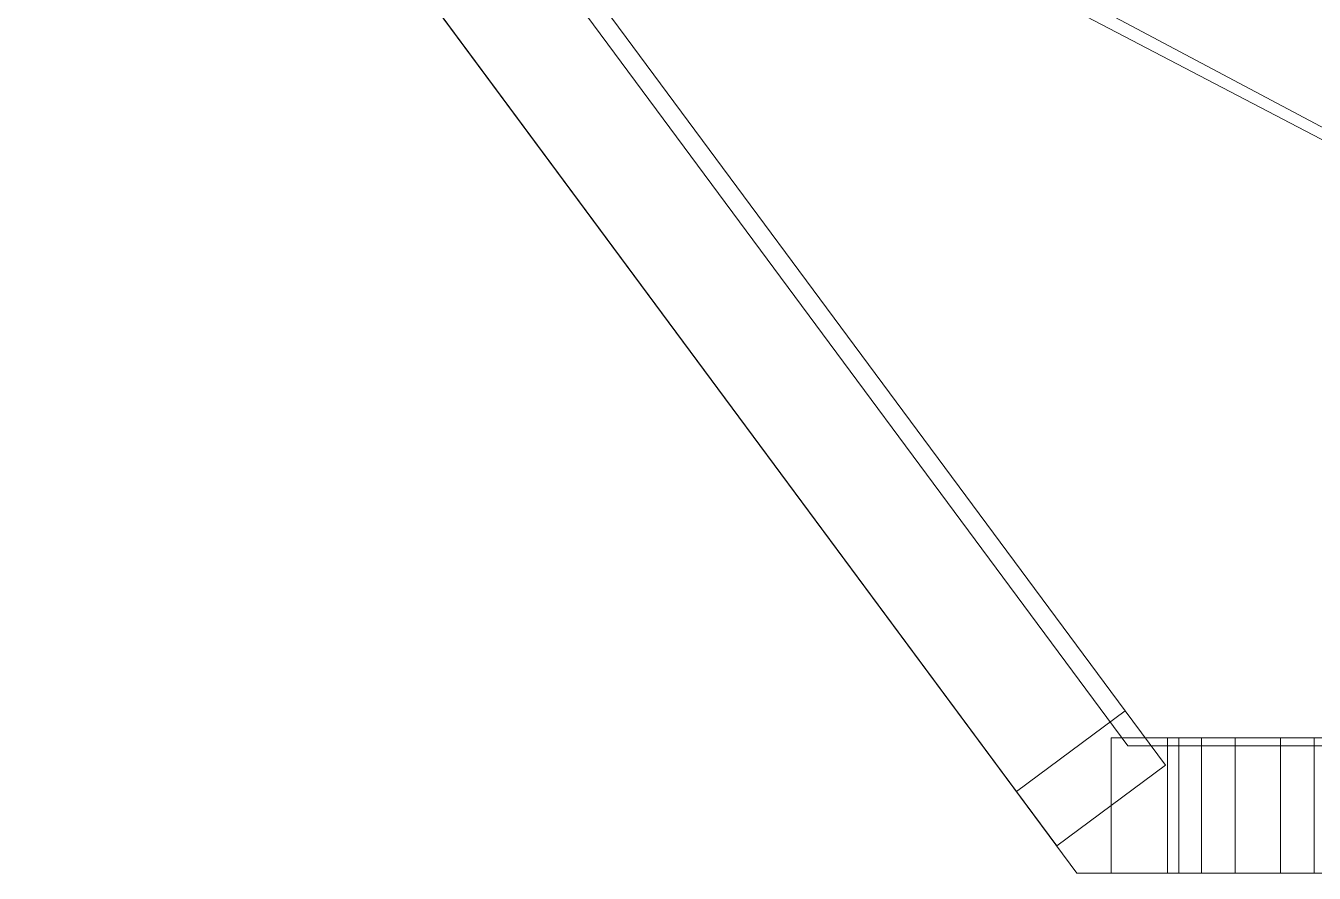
# Model space of a CAD drawing. Header units: millimetres. Extents: x -40035 to 35835, y -28925 to 20487.
# Drawn here: x -7490 to -6348, y -22589 to -21838 of the extents above; entities that cross this region are included whole.
import ezdxf

# ---------------------------------------------------------------- set-up
doc = ezdxf.new("R2010")
doc.units = ezdxf.units.MM
for name, color, linetype, lineweight in [('A-FLOR', 192, 'Continuous', 9), ('A-GLAZ-CWMG', 51, 'Continuous', 9), ('A-ROOF', 132, 'Continuous', 9), ('S-FNDN', 32, 'Continuous', 9)]:
    doc.layers.add(name, color=color, linetype=linetype, lineweight=lineweight)

msp = doc.modelspace()

# ---------------------------------------------------------------- linework, layer by layer
at = {"layer": 'A-GLAZ-CWMG'}
for points in [[(-7357.7, -21307.9, 3170), (-6515.3, -22445.2, 3170), (-6611.8, -22516.6, 3170), (-7454.1, -21379.3, 3170)], [(-7454.1, -21379.3, 3230), (-6611.8, -22516.6, 3230), (-6515.3, -22445.2, 3230), (-7357.7, -21307.9, 3230)], [(-7357.7, -21307.9, 2103.3), (-6515.3, -22445.2, 2103.3), (-6611.8, -22516.6, 2103.3), (-7454.1, -21379.3, 2103.3)], [(-7454.1, -21379.3, 2163.3), (-6611.8, -22516.6, 2163.3), (-6515.3, -22445.2, 2163.3), (-7357.7, -21307.9, 2163.3)], [(-7357.7, -21307.9, 1036.7), (-6515.3, -22445.2, 1036.7), (-6611.8, -22516.6, 1036.7), (-7454.1, -21379.3, 1036.7)], [(-7454.1, -21379.3, 1096.7), (-6611.8, -22516.6, 1096.7), (-6515.3, -22445.2, 1096.7), (-7357.7, -21307.9, 1096.7)], [(-6515.3, -22445.2, 60), (-7357.7, -21307.9, 60), (-7454.1, -21379.3, 60), (-6611.8, -22516.6, 60)], [(-6611.8, -22516.6), (-7454.1, -21379.3), (-7357.7, -21307.9), (-6515.3, -22445.2)], [(-7357.7, -21307.9, 3720), (-6515.3, -22445.2, 3720), (-6611.8, -22516.6, 3720), (-7454.1, -21379.3, 3720)], [(-7454.1, -21379.3, 3780), (-6611.8, -22516.6, 3780), (-6515.3, -22445.2, 3780), (-7357.7, -21307.9, 3780)], [(-7357.7, -21307.9, 4270), (-6515.3, -22445.2, 4270), (-6611.8, -22516.6, 4270), (-7454.1, -21379.3, 4270)], [(-7454.1, -21379.3, 4330), (-6611.8, -22516.6, 4330), (-6515.3, -22445.2, 4330), (-7357.7, -21307.9, 4330)], [(-7357.7, -21307.9, 5270), (-6515.3, -22445.2, 5270), (-6611.8, -22516.6, 5270), (-7454.1, -21379.3, 5270)], [(-7454.1, -21379.3, 5330), (-6611.8, -22516.6, 5330), (-6515.3, -22445.2, 5330), (-7357.7, -21307.9, 5330)], [(-7357.7, -21307.9, 6270), (-6515.3, -22445.2, 6270), (-6611.8, -22516.6, 6270), (-7454.1, -21379.3, 6270)], [(-7454.1, -21379.3, 6330), (-6611.8, -22516.6, 6330), (-6515.3, -22445.2, 6330), (-7357.7, -21307.9, 6330)], [(-7357.7, -21307.9, 7240), (-6515.3, -22445.2, 7240), (-6611.8, -22516.6, 7240), (-7454.1, -21379.3, 7240)], [(-7454.1, -21379.3, 7300), (-6611.8, -22516.6, 7300), (-6515.3, -22445.2, 7300), (-7357.7, -21307.9, 7300)], [(-6515.3, -22445.2, 3230), (-6515.3, -22445.2, 3170), (-7357.7, -21307.9, 3170), (-7357.7, -21307.9, 3230)], [(-6515.3, -22445.2, 2163.3), (-6515.3, -22445.2, 2103.3), (-7357.7, -21307.9, 2103.3), (-7357.7, -21307.9, 2163.3)], [(-6515.3, -22445.2, 1096.7), (-6515.3, -22445.2, 1036.7), (-7357.7, -21307.9, 1036.7), (-7357.7, -21307.9, 1096.7)], [(-7357.7, -21307.9), (-7357.7, -21307.9, 60), (-6515.3, -22445.2, 60), (-6515.3, -22445.2)], [(-6515.3, -22445.2, 3780), (-6515.3, -22445.2, 3720), (-7357.7, -21307.9, 3720), (-7357.7, -21307.9, 3780)], [(-6515.3, -22445.2, 4330), (-6515.3, -22445.2, 4270), (-7357.7, -21307.9, 4270), (-7357.7, -21307.9, 4330)], [(-6515.3, -22445.2, 5330), (-6515.3, -22445.2, 5270), (-7357.7, -21307.9, 5270), (-7357.7, -21307.9, 5330)], [(-6515.3, -22445.2, 6330), (-6515.3, -22445.2, 6270), (-7357.7, -21307.9, 6270), (-7357.7, -21307.9, 6330)], [(-6515.3, -22445.2, 7300), (-6515.3, -22445.2, 7240), (-7357.7, -21307.9, 7240), (-7357.7, -21307.9, 7300)], [(-6611.8, -22516.6, 3170), (-6611.8, -22516.6, 3230), (-7454.1, -21379.3, 3230), (-7454.1, -21379.3, 3170)], [(-6611.8, -22516.6, 2103.3), (-6611.8, -22516.6, 2163.3), (-7454.1, -21379.3, 2163.3), (-7454.1, -21379.3, 2103.3)], [(-6611.8, -22516.6, 1036.7), (-6611.8, -22516.6, 1096.7), (-7454.1, -21379.3, 1096.7), (-7454.1, -21379.3, 1036.7)], [(-7454.1, -21379.3, 60), (-7454.1, -21379.3), (-6611.8, -22516.6), (-6611.8, -22516.6, 60)], [(-6611.8, -22516.6, 3720), (-6611.8, -22516.6, 3780), (-7454.1, -21379.3, 3780), (-7454.1, -21379.3, 3720)], [(-6611.8, -22516.6, 4270), (-6611.8, -22516.6, 4330), (-7454.1, -21379.3, 4330), (-7454.1, -21379.3, 4270)], [(-6611.8, -22516.6, 5270), (-6611.8, -22516.6, 5330), (-7454.1, -21379.3, 5330), (-7454.1, -21379.3, 5270)], [(-6611.8, -22516.6, 6270), (-6611.8, -22516.6, 6330), (-7454.1, -21379.3, 6330), (-7454.1, -21379.3, 6270)], [(-6611.8, -22516.6, 7240), (-6611.8, -22516.6, 7300), (-7454.1, -21379.3, 7300), (-7454.1, -21379.3, 7240)], [(-6515.3, -22445.2), (-6479.6, -22493.4), (-6576.1, -22564.9), (-6611.8, -22516.6)], [(-6515.3, -22445.2), (-6611.8, -22516.6), (-6611.8, -22516.6, 1066.7), (-6515.3, -22445.2, 1066.7)], [(-6515.3, -22445.2, 3200), (-6611.8, -22516.6, 3200), (-6611.8, -22516.6, 3750), (-6515.3, -22445.2, 3750)], [(-6515.3, -22445.2, 1066.7), (-6611.8, -22516.6, 1066.7), (-6611.8, -22516.6, 2133.3), (-6515.3, -22445.2, 2133.3)], [(-6515.3, -22445.2, 2133.3), (-6611.8, -22516.6, 2133.3), (-6611.8, -22516.6, 3200), (-6515.3, -22445.2, 3200)], [(-6515.3, -22445.2, 3170), (-6515.3, -22445.2, 3230), (-6611.8, -22516.6, 3230), (-6611.8, -22516.6, 3170)], [(-6515.3, -22445.2, 2103.3), (-6515.3, -22445.2, 2163.3), (-6611.8, -22516.6, 2163.3), (-6611.8, -22516.6, 2103.3)], [(-6515.3, -22445.2, 1036.7), (-6515.3, -22445.2, 1096.7), (-6611.8, -22516.6, 1096.7), (-6611.8, -22516.6, 1036.7)], [(-6611.8, -22516.6), (-6515.3, -22445.2), (-6515.3, -22445.2, 60), (-6611.8, -22516.6, 60)], [(-6515.3, -22445.2, 4300), (-6611.8, -22516.6, 4300), (-6611.8, -22516.6, 5300), (-6515.3, -22445.2, 5300)], [(-6515.3, -22445.2, 3750), (-6611.8, -22516.6, 3750), (-6611.8, -22516.6, 4300), (-6515.3, -22445.2, 4300)], [(-6515.3, -22445.2, 3720), (-6515.3, -22445.2, 3780), (-6611.8, -22516.6, 3780), (-6611.8, -22516.6, 3720)], [(-6515.3, -22445.2, 4270), (-6515.3, -22445.2, 4330), (-6611.8, -22516.6, 4330), (-6611.8, -22516.6, 4270)], [(-6515.3, -22445.2, 5300), (-6611.8, -22516.6, 5300), (-6611.8, -22516.6, 6300), (-6515.3, -22445.2, 6300)], [(-6576.1, -22564.9, 7300), (-6479.6, -22493.4, 7300), (-6515.3, -22445.2, 7300), (-6611.8, -22516.6, 7300)], [(-6515.3, -22445.2, 6300), (-6611.8, -22516.6, 6300), (-6611.8, -22516.6, 7300), (-6515.3, -22445.2, 7300)], [(-6515.3, -22445.2, 5270), (-6515.3, -22445.2, 5330), (-6611.8, -22516.6, 5330), (-6611.8, -22516.6, 5270)], [(-6515.3, -22445.2, 6270), (-6515.3, -22445.2, 6330), (-6611.8, -22516.6, 6330), (-6611.8, -22516.6, 6270)], [(-6515.3, -22445.2, 7240), (-6515.3, -22445.2, 7300), (-6611.8, -22516.6, 7300), (-6611.8, -22516.6, 7240)], [(-6479.6, -22493.4, 1066.7), (-6479.6, -22493.4), (-6515.3, -22445.2), (-6515.3, -22445.2, 1066.7)], [(-6479.6, -22493.4, 3200), (-6515.3, -22445.2, 3200), (-6515.3, -22445.2, 3750), (-6479.6, -22493.4, 3750)], [(-6479.6, -22493.4, 2133.3), (-6479.6, -22493.4, 1066.7), (-6515.3, -22445.2, 1066.7), (-6515.3, -22445.2, 2133.3)], [(-6479.6, -22493.4, 3200), (-6479.6, -22493.4, 2133.3), (-6515.3, -22445.2, 2133.3), (-6515.3, -22445.2, 3200)], [(-6479.6, -22493.4, 5300), (-6479.6, -22493.4, 4300), (-6515.3, -22445.2, 4300), (-6515.3, -22445.2, 5300)], [(-6479.6, -22493.4, 3750), (-6515.3, -22445.2, 3750), (-6515.3, -22445.2, 4300), (-6479.6, -22493.4, 4300)], [(-6479.6, -22493.4, 6300), (-6479.6, -22493.4, 5300), (-6515.3, -22445.2, 5300), (-6515.3, -22445.2, 6300)], [(-6479.6, -22493.4, 7300), (-6479.6, -22493.4, 6300), (-6515.3, -22445.2, 6300), (-6515.3, -22445.2, 7300)], [(-6527.8, -22589.2, 7300), (-6527.8, -22469.2, 7300), (-6527.8, -22469.2, 7240), (-6527.8, -22589.2, 7240)], [(-6447.8, -22469.2, 7240), (-6447.8, -22589.2, 7240), (-6527.8, -22589.2, 7240), (-6527.8, -22469.2, 7240)], [(-6447.8, -22469.2, 7300), (-6447.8, -22469.2, 7240), (-6527.8, -22469.2, 7240), (-6527.8, -22469.2, 7300)], [(-6447.8, -22589.2, 7300), (-6447.8, -22469.2, 7300), (-6527.8, -22469.2, 7300), (-6527.8, -22589.2, 7300)], [(-6527.8, -22469.2, 60), (-6527.8, -22469.2), (-6527.8, -22589.2), (-6527.8, -22589.2, 60)], [(-6527.8, -22469.2, 60), (-6527.8, -22589.2, 60), (-6477.8, -22589.2, 60), (-6477.8, -22469.2, 60)], [(-6527.8, -22469.2), (-6527.8, -22469.2, 60), (-6477.8, -22469.2, 60), (-6477.8, -22469.2)], [(-6527.8, -22589.2), (-6527.8, -22469.2), (-6477.8, -22469.2), (-6477.8, -22589.2)], [(-6477.8, -22469.2), (-6417.8, -22469.2), (-6417.8, -22589.2), (-6477.8, -22589.2)], [(-6477.8, -22469.2, 100), (-6477.8, -22469.2), (-6477.8, -22589.2), (-6477.8, -22589.2, 100)], [(-6417.8, -22469.2), (-6477.8, -22469.2), (-6477.8, -22469.2, 100), (-6417.8, -22469.2, 100)], [(-6477.8, -22589.2), (-6477.8, -22469.2), (-6477.8, -22469.2, 60), (-6477.8, -22589.2, 60)], [(-6417.8, -22589.2, 2030), (-6417.8, -22469.2, 2030), (-6477.8, -22469.2, 2030), (-6477.8, -22589.2, 2030)], [(-6477.8, -22469.2, 2030), (-6477.8, -22469.2, 100), (-6477.8, -22589.2, 100), (-6477.8, -22589.2, 2030)], [(-6417.8, -22469.2, 100), (-6477.8, -22469.2, 100), (-6477.8, -22469.2, 2030), (-6417.8, -22469.2, 2030)], [(-6477.8, -22469.2, 2103.3), (-6417.8, -22469.2, 2103.3), (-6417.8, -22589.2, 2103.3), (-6477.8, -22589.2, 2103.3)], [(-6417.8, -22589.2, 3230), (-6417.8, -22469.2, 3230), (-6477.8, -22469.2, 3230), (-6477.8, -22589.2, 3230)], [(-6477.8, -22469.2, 2103.3), (-6477.8, -22589.2, 2103.3), (-6477.8, -22589.2, 3230), (-6477.8, -22469.2, 3230)], [(-6417.8, -22469.2, 3230), (-6417.8, -22469.2, 2103.3), (-6477.8, -22469.2, 2103.3), (-6477.8, -22469.2, 3230)], [(-6467.8, -22589.2, 3780), (-6467.8, -22469.2, 3780), (-6467.8, -22469.2, 3720), (-6467.8, -22589.2, 3720)], [(-6447.8, -22469.2, 3720), (-6447.8, -22589.2, 3720), (-6467.8, -22589.2, 3720), (-6467.8, -22469.2, 3720)], [(-6447.8, -22469.2, 3780), (-6447.8, -22469.2, 3720), (-6467.8, -22469.2, 3720), (-6467.8, -22469.2, 3780)], [(-6447.8, -22589.2, 3780), (-6447.8, -22469.2, 3780), (-6467.8, -22469.2, 3780), (-6467.8, -22589.2, 3780)], [(-6467.8, -22589.2, 4330), (-6467.8, -22469.2, 4330), (-6467.8, -22469.2, 4270), (-6467.8, -22589.2, 4270)], [(-6447.8, -22469.2, 4270), (-6447.8, -22589.2, 4270), (-6467.8, -22589.2, 4270), (-6467.8, -22469.2, 4270)], [(-6447.8, -22469.2, 4330), (-6447.8, -22469.2, 4270), (-6467.8, -22469.2, 4270), (-6467.8, -22469.2, 4330)], [(-6447.8, -22589.2, 4330), (-6447.8, -22469.2, 4330), (-6467.8, -22469.2, 4330), (-6467.8, -22589.2, 4330)], [(-6467.8, -22589.2, 2096.7), (-6467.8, -22469.2, 2096.7), (-6467.8, -22469.2, 2036.7), (-6467.8, -22589.2, 2036.7)], [(-6447.8, -22469.2, 2036.7), (-6447.8, -22589.2, 2036.7), (-6467.8, -22589.2, 2036.7), (-6467.8, -22469.2, 2036.7)], [(-6447.8, -22469.2, 2096.7), (-6447.8, -22469.2, 2036.7), (-6467.8, -22469.2, 2036.7), (-6467.8, -22469.2, 2096.7)], [(-6447.8, -22589.2, 2096.7), (-6447.8, -22469.2, 2096.7), (-6467.8, -22469.2, 2096.7), (-6467.8, -22589.2, 2096.7)], [(-6467.8, -22589.2, 5330), (-6467.8, -22469.2, 5330), (-6467.8, -22469.2, 5270), (-6467.8, -22589.2, 5270)], [(-6447.8, -22469.2, 5270), (-6447.8, -22589.2, 5270), (-6467.8, -22589.2, 5270), (-6467.8, -22469.2, 5270)], [(-6447.8, -22469.2, 5330), (-6447.8, -22469.2, 5270), (-6467.8, -22469.2, 5270), (-6467.8, -22469.2, 5330)], [(-6447.8, -22589.2, 5330), (-6447.8, -22469.2, 5330), (-6467.8, -22469.2, 5330), (-6467.8, -22589.2, 5330)], [(-6467.8, -22589.2, 6330), (-6467.8, -22469.2, 6330), (-6467.8, -22469.2, 6270), (-6467.8, -22589.2, 6270)], [(-6447.8, -22469.2, 6270), (-6447.8, -22589.2, 6270), (-6467.8, -22589.2, 6270), (-6467.8, -22469.2, 6270)], [(-6447.8, -22469.2, 6330), (-6447.8, -22469.2, 6270), (-6467.8, -22469.2, 6270), (-6467.8, -22469.2, 6330)], [(-6447.8, -22589.2, 6330), (-6447.8, -22469.2, 6330), (-6467.8, -22469.2, 6330), (-6467.8, -22589.2, 6330)], [(-6447.8, -22469.2, 3720), (-6347.8, -22469.2, 3720), (-6347.8, -22589.2, 3720), (-6447.8, -22589.2, 3720)], [(-6347.8, -22469.2, 3780), (-6347.8, -22469.2, 3720), (-6447.8, -22469.2, 3720), (-6447.8, -22469.2, 3780)], [(-6447.8, -22589.2, 3780), (-6347.8, -22589.2, 3780), (-6347.8, -22469.2, 3780), (-6447.8, -22469.2, 3780)], [(-6447.8, -22469.2, 4270), (-6347.8, -22469.2, 4270), (-6347.8, -22589.2, 4270), (-6447.8, -22589.2, 4270)], [(-6347.8, -22469.2, 4330), (-6347.8, -22469.2, 4270), (-6447.8, -22469.2, 4270), (-6447.8, -22469.2, 4330)], [(-6447.8, -22589.2, 4330), (-6347.8, -22589.2, 4330), (-6347.8, -22469.2, 4330), (-6447.8, -22469.2, 4330)], [(-6447.8, -22469.2, 2036.7), (-6347.8, -22469.2, 2036.7), (-6347.8, -22589.2, 2036.7), (-6447.8, -22589.2, 2036.7)], [(-6347.8, -22469.2, 2096.7), (-6347.8, -22469.2, 2036.7), (-6447.8, -22469.2, 2036.7), (-6447.8, -22469.2, 2096.7)], [(-6447.8, -22589.2, 2096.7), (-6347.8, -22589.2, 2096.7), (-6347.8, -22469.2, 2096.7), (-6447.8, -22469.2, 2096.7)], [(-6447.8, -22469.2, 5270), (-6347.8, -22469.2, 5270), (-6347.8, -22589.2, 5270), (-6447.8, -22589.2, 5270)], [(-6347.8, -22469.2, 5330), (-6347.8, -22469.2, 5270), (-6447.8, -22469.2, 5270), (-6447.8, -22469.2, 5330)], [(-6447.8, -22589.2, 5330), (-6347.8, -22589.2, 5330), (-6347.8, -22469.2, 5330), (-6447.8, -22469.2, 5330)], [(-6447.8, -22469.2, 6270), (-6347.8, -22469.2, 6270), (-6347.8, -22589.2, 6270), (-6447.8, -22589.2, 6270)], [(-6347.8, -22469.2, 6330), (-6347.8, -22469.2, 6270), (-6447.8, -22469.2, 6270), (-6447.8, -22469.2, 6330)], [(-6447.8, -22589.2, 6330), (-6347.8, -22589.2, 6330), (-6347.8, -22469.2, 6330), (-6447.8, -22469.2, 6330)], [(-6447.8, -22469.2, 7240), (-6347.8, -22469.2, 7240), (-6347.8, -22589.2, 7240), (-6447.8, -22589.2, 7240)], [(-6347.8, -22469.2, 7300), (-6347.8, -22469.2, 7240), (-6447.8, -22469.2, 7240), (-6447.8, -22469.2, 7300)], [(-6447.8, -22589.2, 7300), (-6347.8, -22589.2, 7300), (-6347.8, -22469.2, 7300), (-6447.8, -22469.2, 7300)], [(-6417.8, -22589.2, 3230), (-6417.8, -22469.2, 3230), (-6417.8, -22469.2, 3170), (-6417.8, -22589.2, 3170)], [(-6377.8, -22469.2, 3170), (-6377.8, -22589.2, 3170), (-6417.8, -22589.2, 3170), (-6417.8, -22469.2, 3170)], [(-6377.8, -22469.2, 3230), (-6377.8, -22469.2, 3170), (-6417.8, -22469.2, 3170), (-6417.8, -22469.2, 3230)], [(-6377.8, -22589.2, 3230), (-6377.8, -22469.2, 3230), (-6417.8, -22469.2, 3230), (-6417.8, -22589.2, 3230)], [(-6417.8, -22589.2, 100), (-6417.8, -22589.2), (-6417.8, -22469.2), (-6417.8, -22469.2, 100)], [(-6417.8, -22589.2, 2030), (-6417.8, -22469.2, 2030), (-6417.8, -22469.2, 1970), (-6417.8, -22589.2, 1970)], [(-6347.8, -22469.2, 1970), (-6347.8, -22589.2, 1970), (-6417.8, -22589.2, 1970), (-6417.8, -22469.2, 1970)], [(-6347.8, -22469.2, 2030), (-6347.8, -22469.2, 1970), (-6417.8, -22469.2, 1970), (-6417.8, -22469.2, 2030)], [(-6347.8, -22589.2, 2030), (-6347.8, -22469.2, 2030), (-6417.8, -22469.2, 2030), (-6417.8, -22589.2, 2030)], [(-6417.8, -22589.2, 2163.3), (-6417.8, -22469.2, 2163.3), (-6417.8, -22469.2, 2103.3), (-6417.8, -22589.2, 2103.3)], [(-6377.8, -22469.2, 2103.3), (-6377.8, -22589.2, 2103.3), (-6417.8, -22589.2, 2103.3), (-6417.8, -22469.2, 2103.3)], [(-6377.8, -22469.2, 2163.3), (-6377.8, -22469.2, 2103.3), (-6417.8, -22469.2, 2103.3), (-6417.8, -22469.2, 2163.3)], [(-6377.8, -22589.2, 2163.3), (-6377.8, -22469.2, 2163.3), (-6417.8, -22469.2, 2163.3), (-6417.8, -22589.2, 2163.3)], [(-6417.8, -22469.2, 60), (-6417.8, -22469.2), (-6417.8, -22589.2), (-6417.8, -22589.2, 60)], [(-6417.8, -22469.2, 60), (-6417.8, -22589.2, 60), (-6347.8, -22589.2, 60), (-6347.8, -22469.2, 60)], [(-6417.8, -22469.2), (-6417.8, -22469.2, 60), (-6347.8, -22469.2, 60), (-6347.8, -22469.2)], [(-6417.8, -22589.2), (-6417.8, -22469.2), (-6347.8, -22469.2), (-6347.8, -22589.2)], [(-6417.8, -22589.2, 2030), (-6417.8, -22589.2, 100), (-6417.8, -22469.2, 100), (-6417.8, -22469.2, 2030)], [(-6417.8, -22589.2, 130), (-6417.8, -22469.2, 130), (-6417.8, -22469.2, 70), (-6417.8, -22589.2, 70)], [(-6347.8, -22469.2, 70), (-6347.8, -22589.2, 70), (-6417.8, -22589.2, 70), (-6417.8, -22469.2, 70)], [(-6347.8, -22469.2, 130), (-6347.8, -22469.2, 70), (-6417.8, -22469.2, 70), (-6417.8, -22469.2, 130)], [(-6347.8, -22589.2, 130), (-6347.8, -22469.2, 130), (-6417.8, -22469.2, 130), (-6417.8, -22589.2, 130)], [(-6417.8, -22589.2, 2103.3), (-6417.8, -22469.2, 2103.3), (-6417.8, -22469.2, 3230), (-6417.8, -22589.2, 3230)], [(-6377.8, -22469.2, 3170), (-6377.8, -22469.2, 3230), (-6377.8, -22589.2, 3230), (-6377.8, -22589.2, 3170)], [(-6377.8, -22469.2, 2103.3), (-6377.8, -22469.2, 2163.3), (-6377.8, -22589.2, 2163.3), (-6377.8, -22589.2, 2103.3)], [(-6377.8, -22469.2, 2103.3), (-6317.8, -22469.2, 2103.3), (-6317.8, -22589.2, 2103.3), (-6377.8, -22589.2, 2103.3)], [(-6317.8, -22589.2, 3230), (-6317.8, -22469.2, 3230), (-6377.8, -22469.2, 3230), (-6377.8, -22589.2, 3230)], [(-6377.8, -22469.2, 2103.3), (-6377.8, -22589.2, 2103.3), (-6377.8, -22589.2, 3230), (-6377.8, -22469.2, 3230)], [(-6317.8, -22469.2, 3230), (-6317.8, -22469.2, 2103.3), (-6377.8, -22469.2, 2103.3), (-6377.8, -22469.2, 3230)], [(-6576.1, -22564.9), (-6479.6, -22493.4), (-6479.6, -22493.4, 1066.7), (-6576.1, -22564.9, 1066.7)], [(-6576.1, -22564.9, 3200), (-6479.6, -22493.4, 3200), (-6479.6, -22493.4, 3750), (-6576.1, -22564.9, 3750)], [(-6576.1, -22564.9, 1066.7), (-6479.6, -22493.4, 1066.7), (-6479.6, -22493.4, 2133.3), (-6576.1, -22564.9, 2133.3)], [(-6576.1, -22564.9, 2133.3), (-6479.6, -22493.4, 2133.3), (-6479.6, -22493.4, 3200), (-6576.1, -22564.9, 3200)], [(-6576.1, -22564.9, 4300), (-6479.6, -22493.4, 4300), (-6479.6, -22493.4, 5300), (-6576.1, -22564.9, 5300)], [(-6576.1, -22564.9, 3750), (-6479.6, -22493.4, 3750), (-6479.6, -22493.4, 4300), (-6576.1, -22564.9, 4300)], [(-6576.1, -22564.9, 5300), (-6479.6, -22493.4, 5300), (-6479.6, -22493.4, 6300), (-6576.1, -22564.9, 6300)], [(-6576.1, -22564.9, 6300), (-6479.6, -22493.4, 6300), (-6479.6, -22493.4, 7300), (-6576.1, -22564.9, 7300)], [(-6611.8, -22516.6, 1066.7), (-6611.8, -22516.6), (-6576.1, -22564.9), (-6576.1, -22564.9, 1066.7)], [(-6611.8, -22516.6, 3200), (-6576.1, -22564.9, 3200), (-6576.1, -22564.9, 3750), (-6611.8, -22516.6, 3750)], [(-6611.8, -22516.6, 2133.3), (-6611.8, -22516.6, 1066.7), (-6576.1, -22564.9, 1066.7), (-6576.1, -22564.9, 2133.3)], [(-6611.8, -22516.6, 3200), (-6611.8, -22516.6, 2133.3), (-6576.1, -22564.9, 2133.3), (-6576.1, -22564.9, 3200)], [(-6611.8, -22516.6, 5300), (-6611.8, -22516.6, 4300), (-6576.1, -22564.9, 4300), (-6576.1, -22564.9, 5300)], [(-6611.8, -22516.6, 3750), (-6576.1, -22564.9, 3750), (-6576.1, -22564.9, 4300), (-6611.8, -22516.6, 4300)], [(-6611.8, -22516.6, 6300), (-6611.8, -22516.6, 5300), (-6576.1, -22564.9, 5300), (-6576.1, -22564.9, 6300)], [(-6611.8, -22516.6, 7300), (-6611.8, -22516.6, 6300), (-6576.1, -22564.9, 6300), (-6576.1, -22564.9, 7300)], [(-6447.8, -22589.2, 7240), (-6447.8, -22589.2, 7300), (-6527.8, -22589.2, 7300), (-6527.8, -22589.2, 7240)], [(-6527.8, -22589.2, 60), (-6527.8, -22589.2), (-6477.8, -22589.2), (-6477.8, -22589.2, 60)], [(-6477.8, -22589.2), (-6417.8, -22589.2), (-6417.8, -22589.2, 100), (-6477.8, -22589.2, 100)], [(-6477.8, -22589.2, 100), (-6417.8, -22589.2, 100), (-6417.8, -22589.2, 2030), (-6477.8, -22589.2, 2030)], [(-6477.8, -22589.2, 3230), (-6477.8, -22589.2, 2103.3), (-6417.8, -22589.2, 2103.3), (-6417.8, -22589.2, 3230)], [(-6447.8, -22589.2, 3720), (-6447.8, -22589.2, 3780), (-6467.8, -22589.2, 3780), (-6467.8, -22589.2, 3720)], [(-6447.8, -22589.2, 4270), (-6447.8, -22589.2, 4330), (-6467.8, -22589.2, 4330), (-6467.8, -22589.2, 4270)], [(-6447.8, -22589.2, 2036.7), (-6447.8, -22589.2, 2096.7), (-6467.8, -22589.2, 2096.7), (-6467.8, -22589.2, 2036.7)], [(-6447.8, -22589.2, 5270), (-6447.8, -22589.2, 5330), (-6467.8, -22589.2, 5330), (-6467.8, -22589.2, 5270)], [(-6447.8, -22589.2, 6270), (-6447.8, -22589.2, 6330), (-6467.8, -22589.2, 6330), (-6467.8, -22589.2, 6270)], [(-6347.8, -22589.2, 3720), (-6347.8, -22589.2, 3780), (-6447.8, -22589.2, 3780), (-6447.8, -22589.2, 3720)], [(-6347.8, -22589.2, 4270), (-6347.8, -22589.2, 4330), (-6447.8, -22589.2, 4330), (-6447.8, -22589.2, 4270)], [(-6347.8, -22589.2, 2036.7), (-6347.8, -22589.2, 2096.7), (-6447.8, -22589.2, 2096.7), (-6447.8, -22589.2, 2036.7)], [(-6347.8, -22589.2, 5270), (-6347.8, -22589.2, 5330), (-6447.8, -22589.2, 5330), (-6447.8, -22589.2, 5270)], [(-6347.8, -22589.2, 6270), (-6347.8, -22589.2, 6330), (-6447.8, -22589.2, 6330), (-6447.8, -22589.2, 6270)], [(-6347.8, -22589.2, 7240), (-6347.8, -22589.2, 7300), (-6447.8, -22589.2, 7300), (-6447.8, -22589.2, 7240)], [(-6377.8, -22589.2, 3170), (-6377.8, -22589.2, 3230), (-6417.8, -22589.2, 3230), (-6417.8, -22589.2, 3170)], [(-6347.8, -22589.2, 1970), (-6347.8, -22589.2, 2030), (-6417.8, -22589.2, 2030), (-6417.8, -22589.2, 1970)], [(-6377.8, -22589.2, 2103.3), (-6377.8, -22589.2, 2163.3), (-6417.8, -22589.2, 2163.3), (-6417.8, -22589.2, 2103.3)], [(-6417.8, -22589.2, 60), (-6417.8, -22589.2), (-6347.8, -22589.2), (-6347.8, -22589.2, 60)], [(-6347.8, -22589.2, 70), (-6347.8, -22589.2, 130), (-6417.8, -22589.2, 130), (-6417.8, -22589.2, 70)], [(-6377.8, -22589.2, 3230), (-6377.8, -22589.2, 2103.3), (-6317.8, -22589.2, 2103.3), (-6317.8, -22589.2, 3230)]]:
    msp.add_3dface(points, dxfattribs=at)

# ---------------------------------------------------------------- meshes
at = {"layer": 'A-FLOR'}
mesh = msp.add_polyface(dxfattribs=at)
corners = [(35708.4, -19573, 4300), (35708.4, 15367.4, 4300), (22023.4, 15367.4, 4300), (22023.4, 18917.4, 4300), (-33711.6, 18917.4, 4300), (-33711.6, 6517.4, 4300), (-39715.4, 6517.4, 4300), (-39715.4, 2191.3, 4300), (-39591.6, 2191.3, 4300), (-39591.6, 6397.4, 4300), (21318.4, 6397.4, 4300), (21318.4, -767.6, 4300), (20018.4, -767.6, 4300), (20018.4, -2467.6, 4300), (21083.4, -2467.6, 4300), (21083.4, -2287.6, 4300), (21318.4, -2287.6, 4300), (21318.4, -11702.6, 4300), (-39591.6, -11702.6, 4300), (-39591.6, -1458.7, 4300), (-39715.4, -1458.7, 4300), (-39715.4, -11822.6, 4300), (-33714.6, -11822.6, 4300), (-33714.6, -21222.6, 4300), (-31115.5, -21222.6, 4300), (-30206.2, -22450.3, 4300), (-28926.2, -22450.3, 4300), (-27996.5, -21222.6, 4300), (-7441.6, -21222.6, 4300), (-6513.1, -22476.2, 4300), (-5153.1, -22476.2, 4300), (-4203.9, -21222.6, 4300), (16285.4, -21222.6, 4300), (17202, -22460.1, 4300), (18551.8, -22460.1, 4300), (19488.9, -21222.6, 4300), (22024.6, -21222.6, 4300), (22024.6, -19573, 4300), (22144.6, -19573, 4300), (22144.6, -11942.6, 4300), (28098.4, -11942.6, 4300), (28098.4, 6606.5, 4300), (22168.9, 6606.5, 4300), (22168.9, 7667.4, 4300), (28098.4, 7667.4, 4300), (28098.4, 7684.4, 4300), (29453.4, 7684.4, 4300), (29453.4, -13074.8, 4300), (28098.4, -13074.8, 4300), (23360.7, -13074.8, 4300), (23360.7, -19573, 4300), (-33594.6, -12527.6, 4300), (-32514.6, -12527.6, 4300), (-32514.6, -11942.6, 4300), (-28326.7, -11942.6, 4300), (-28326.7, -14852.6, 4300), (-33594.6, -14852.6, 4300), (-33591.6, 9482.4, 4300), (-28884.6, 9482.4, 4300), (-28884.6, 6637.4, 4300), (-32514.6, 6637.4, 4300), (-32514.6, 7197.4, 4300), (-32914.6, 7197.4, 4300), (-32914.6, 7162.4, 4300), (-33591.6, 7162.4, 4300), (-8951.7, 6617.4, 4300), (-28414.6, 6617.4, 4300), (-28414.6, 9482.4, 4300), (-8951.7, 9482.4, 4300)]
mesh.append_faces([[corners[k] for k in face] for face in [(9, 6, 7, 8), (63, 60, 61, 62)]], dxfattribs={"vtx0": -1})
mesh.append_faces([[corners[k] for k in face] for face in [(31, 17, 54), (16, 41, 11, 15), (58, 67, 4, 57)]], dxfattribs={"vtx0": -1, "vtx1": -1, "vtx2": -1})
mesh.append_faces([[corners[k] for k in face] for face in [(28, 31, 54, 55), (55, 24, 27, 28), (5, 66, 59, 60)]], dxfattribs={"vtx0": -1, "vtx1": -1, "vtx3": -1})
mesh.append_faces([[corners[k] for k in face] for face in [(56, 23, 24, 55), (18, 21, 22, 17), (42, 10, 11, 41), (65, 9, 10), (16, 40, 41), (2, 45, 46, 1), (59, 66, 67, 58), (5, 64, 57, 4), (9, 5, 6)]], dxfattribs={"vtx0": -1, "vtx2": -1})
mesh.append_faces([[corners[k] for k in face] for face in [(17, 31, 32, 37), (22, 53, 54, 17), (10, 42, 43, 2)]], dxfattribs={"vtx0": -1, "vtx2": -1, "vtx3": -1})
mesh.append_faces([[corners[k] for k in face] for face in [(68, 2, 3, 4)]], dxfattribs={"vtx0": -1, "vtx3": -1})
mesh.append_faces([[corners[k] for k in face] for face in [(20, 21, 18, 19)]], dxfattribs={"vtx1": -1})
mesh.append_faces([[corners[k] for k in face] for face in [(50, 0, 47), (11, 12, 15), (67, 68, 4)]], dxfattribs={"vtx1": -1, "vtx2": -1})
mesh.append_faces([[corners[k] for k in face] for face in [(68, 65, 10, 2), (65, 66, 5, 9), (63, 64, 5, 60)]], dxfattribs={"vtx1": -1, "vtx2": -1, "vtx3": -1})
mesh.append_faces([[corners[k] for k in face] for face in [(39, 40, 16, 17), (46, 47, 0, 1), (56, 51, 22, 23)]], dxfattribs={"vtx1": -1, "vtx3": -1})
mesh.append_faces([[corners[k] for k in face] for face in [(48, 49, 50, 47), (13, 14, 15, 12)]], dxfattribs={"vtx2": -1})
mesh.append_faces([[corners[k] for k in face] for face in [(35, 36, 37, 32), (37, 38, 39, 17), (51, 52, 53, 22), (43, 44, 45, 2)]], dxfattribs={"vtx2": -1, "vtx3": -1})
mesh.append_faces([[corners[k] for k in face] for face in [(32, 33, 34, 35), (28, 29, 30, 31), (24, 25, 26, 27)]], dxfattribs={"vtx3": -1})
mesh = msp.add_polyface(dxfattribs=at)
corners = [(22023.4, 18917.4, 4000), (22023.4, 15367.4, 4000), (35708.4, 15367.4, 4000), (35708.4, -19573, 4000), (23360.7, -19573, 4000), (23360.7, -13074.8, 4000), (28098.4, -13074.8, 4000), (29453.4, -13074.8, 4000), (29453.4, 7684.4, 4000), (28098.4, 7684.4, 4000), (28098.4, 7667.4, 4000), (22168.9, 7667.4, 4000), (22168.9, 6606.5, 4000), (28098.4, 6606.5, 4000), (28098.4, -11942.6, 4000), (22144.6, -11942.6, 4000), (22144.6, -19573, 4000), (22024.6, -19573, 4000), (22024.6, -21222.6, 4000), (19488.9, -21222.6, 4000), (18551.8, -22460.1, 4000), (17202, -22460.1, 4000), (16285.4, -21222.6, 4000), (-4203.9, -21222.6, 4000), (-5153.1, -22476.2, 4000), (-6513.1, -22476.2, 4000), (-7441.6, -21222.6, 4000), (-27996.5, -21222.6, 4000), (-28926.2, -22450.3, 4000), (-30206.2, -22450.3, 4000), (-31115.5, -21222.6, 4000), (-33714.6, -21222.6, 4000), (-33714.6, -11822.6, 4000), (-39715.4, -11822.6, 4000), (-39715.4, -1458.7, 4000), (-39591.6, -1458.7, 4000), (-39591.6, -11702.6, 4000), (21318.4, -11702.6, 4000), (21318.4, -2287.6, 4000), (21083.4, -2287.6, 4000), (21083.4, -2467.6, 4000), (20018.4, -2467.6, 4000), (20018.4, -767.6, 4000), (21318.4, -767.6, 4000), (21318.4, 6397.4, 4000), (-39591.6, 6397.4, 4000), (-39591.6, 2191.3, 4000), (-39715.4, 2191.3, 4000), (-39715.4, 6517.4, 4000), (-33711.6, 6517.4, 4000), (-33711.6, 18917.4, 4000), (-32514.6, -12527.6, 4000), (-33594.6, -12527.6, 4000), (-33594.6, -14852.6, 4000), (-28326.7, -14852.6, 4000), (-28326.7, -11942.6, 4000), (-32514.6, -11942.6, 4000), (-28884.6, 9482.4, 4000), (-33591.6, 9482.4, 4000), (-33591.6, 7162.4, 4000), (-32914.6, 7162.4, 4000), (-32914.6, 7197.4, 4000), (-32514.6, 7197.4, 4000), (-32514.6, 6637.4, 4000), (-28884.6, 6637.4, 4000), (-28414.6, 6617.4, 4000), (-8951.7, 6617.4, 4000), (-8951.7, 9482.4, 4000), (-28414.6, 9482.4, 4000)]
mesh.append_faces([[corners[k] for k in face] for face in [(6, 4, 5), (30, 28, 29), (36, 33, 34, 35)]], dxfattribs={"vtx0": -1})
mesh.append_faces([[corners[k] for k in face] for face in [(33, 36, 32)]], dxfattribs={"vtx0": -1, "vtx1": -1})
mesh.append_faces([[corners[k] for k in face] for face in [(23, 26, 55, 37)]], dxfattribs={"vtx0": -1, "vtx1": -1, "vtx2": -1, "vtx3": -1})
mesh.append_faces([[corners[k] for k in face] for face in [(30, 54, 27, 28), (43, 13, 38, 39), (50, 68, 57, 58)]], dxfattribs={"vtx0": -1, "vtx1": -1, "vtx3": -1})
mesh.append_faces([[corners[k] for k in face] for face in [(7, 3, 4, 6), (38, 14, 15, 37), (3, 7, 8, 2), (53, 31, 32, 52), (39, 42, 43)]], dxfattribs={"vtx0": -1, "vtx2": -1})
mesh.append_faces([[corners[k] for k in face] for face in [(32, 36, 37, 55), (49, 65, 66, 45), (67, 0, 1, 44), (49, 63, 64, 65), (49, 59, 60, 63)]], dxfattribs={"vtx0": -1, "vtx2": -1, "vtx3": -1})
mesh.append_faces([[corners[k] for k in face] for face in [(47, 48, 45, 46), (62, 63, 60, 61)]], dxfattribs={"vtx1": -1})
mesh.append_faces([[corners[k] for k in face] for face in [(55, 56, 32), (13, 14, 38), (66, 67, 44), (44, 45, 66), (48, 49, 45)]], dxfattribs={"vtx1": -1, "vtx2": -1})
mesh.append_faces([[corners[k] for k in face] for face in [(22, 23, 37, 17), (11, 12, 44, 1)]], dxfattribs={"vtx1": -1, "vtx2": -1, "vtx3": -1})
mesh.append_faces([[corners[k] for k in face] for face in [(30, 31, 53, 54), (26, 27, 54, 55), (43, 44, 12, 13), (8, 9, 1, 2), (50, 0, 67, 68), (68, 65, 64, 57), (58, 59, 49, 50)]], dxfattribs={"vtx1": -1, "vtx3": -1})
mesh.append_faces([[corners[k] for k in face] for face in [(20, 21, 22, 19), (24, 25, 26, 23)]], dxfattribs={"vtx2": -1})
mesh.append_faces([[corners[k] for k in face] for face in [(17, 18, 19, 22), (15, 16, 17, 37), (56, 51, 52, 32), (9, 10, 11, 1)]], dxfattribs={"vtx2": -1, "vtx3": -1})
mesh.append_faces([[corners[k] for k in face] for face in [(39, 40, 41, 42)]], dxfattribs={"vtx3": -1})
mesh = msp.add_polyface(dxfattribs=at)
corners = [(-6513.1, -22476.2, 4000), (-6513.1, -22476.2, 4300), (-7441.6, -21222.6, 4300), (-7441.6, -21222.6, 4000)]
mesh.append_faces([[corners[k] for k in face] for face in [(3, 0, 1, 2)]])
mesh = msp.add_polyface(dxfattribs=at)
corners = [(-5153.1, -22476.2, 4000), (-5153.1, -22476.2, 4300), (-6513.1, -22476.2, 4300), (-6513.1, -22476.2, 4000)]
mesh.append_faces([[corners[k] for k in face] for face in [(3, 0, 1, 2)]])
at = {"layer": 'A-ROOF'}
mesh = msp.add_polyface(dxfattribs=at)
corners = [(-5095.4, -22589.2, 7300), (-6558.1, -22589.2, 7300), (-7481.4, -21342.6, 7300), (-4158.8, -21342.6, 7300), (-4155.6, -21348.1, 7300)]
mesh.append_faces([[corners[k] for k in face] for face in [(3, 4, 0)]], dxfattribs={"vtx2": -1})
mesh.append_faces([[corners[k] for k in face] for face in [(0, 1, 2, 3)]], dxfattribs={"vtx3": -1})
mesh = msp.add_polyface(dxfattribs=at)
corners = [(-6558.1, -22589.2, 7480), (-5095.4, -22589.2, 7480), (-4155.6, -21348.1, 7480), (-4158.8, -21342.6, 7480), (-7481.4, -21342.6, 7480)]
mesh.append_faces([[corners[k] for k in face] for face in [(4, 0, 1)]], dxfattribs={"vtx2": -1})
mesh.append_faces([[corners[k] for k in face] for face in [(1, 2, 3, 4)]], dxfattribs={"vtx3": -1})
mesh = msp.add_polyface(dxfattribs=at)
corners = [(-6558.1, -22589.2, 7300), (-6558.1, -22589.2, 7480), (-7481.4, -21342.6, 7480), (-7481.4, -21342.6, 7300)]
mesh.append_faces([[corners[k] for k in face] for face in [(1, 2, 3, 0)]])
mesh = msp.add_polyface(dxfattribs=at)
corners = [(-5095.4, -22589.2, 7300), (-5095.4, -22589.2, 7480), (-6558.1, -22589.2, 7480), (-6558.1, -22589.2, 7300)]
mesh.append_faces([[corners[k] for k in face] for face in [(1, 2, 3, 0)]])
at = {"layer": 'S-FNDN'}
mesh = msp.add_polyface(dxfattribs=at)
corners = [(-30293, -22589.2, -1400), (-31212.2, -21348.1, -1400), (-27890.5, -21348.1, -1400), (-28830.3, -22589.2, -1400), (-6558.1, -22589.2, -1400), (-7467.3, -21361.6, -1400), (-7441.6, -21342.6, -1400), (-4158.6, -21342.6, -1400), (-4155.6, -21348.1, -1400), (-5095.4, -22589.2, -1400), (17141.9, -22589.2, -1400), (16218.6, -21342.6, -1400), (19541.2, -21342.6, -1400), (19544.4, -21348.1, -1400), (18604.6, -22589.2, -1400)]
mesh.append_faces([[corners[k] for k in face] for face in [(1, 2, 3, 0)]])
mesh.append_faces([[corners[k] for k in face] for face in [(11, 14, 10)]], dxfattribs={"vtx0": -1})
mesh.append_faces([[corners[k] for k in face] for face in [(7, 8, 9, 6), (4, 5, 6, 9), (12, 13, 14, 11)]], dxfattribs={"vtx2": -1})
mesh = msp.add_polyface(dxfattribs=at)
corners = [(-30293, -22589.2), (-28830.3, -22589.2), (-27890.5, -21348.1), (-31212.2, -21348.1), (-6558.1, -22589.2), (-5095.4, -22589.2), (-4155.6, -21348.1), (-4158.6, -21342.6), (-7441.6, -21342.6), (-7467.3, -21361.6), (17141.9, -22589.2), (18604.6, -22589.2), (19544.4, -21348.1), (19541.2, -21342.6), (16218.6, -21342.6)]
mesh.append_faces([[corners[k] for k in face] for face in [(3, 0, 1, 2)]])
mesh.append_faces([[corners[k] for k in face] for face in [(14, 10, 11)]], dxfattribs={"vtx2": -1})
mesh.append_faces([[corners[k] for k in face] for face in [(8, 9, 4, 5), (5, 6, 7, 8), (11, 12, 13, 14)]], dxfattribs={"vtx3": -1})
mesh = msp.add_polyface(dxfattribs=at)
corners = [(-7467.3, -21361.6, -1400), (-6558.1, -22589.2, -1400), (-6558.1, -22589.2), (-7467.3, -21361.6)]
mesh.append_faces([[corners[k] for k in face] for face in [(0, 1, 2, 3)]])
mesh = msp.add_polyface(dxfattribs=at)
corners = [(-6558.1, -22589.2, -1400), (-5095.4, -22589.2, -1400), (-5095.4, -22589.2), (-6558.1, -22589.2)]
mesh.append_faces([[corners[k] for k in face] for face in [(3, 0, 1, 2)]])

doc.saveas('drawing.dxf')
